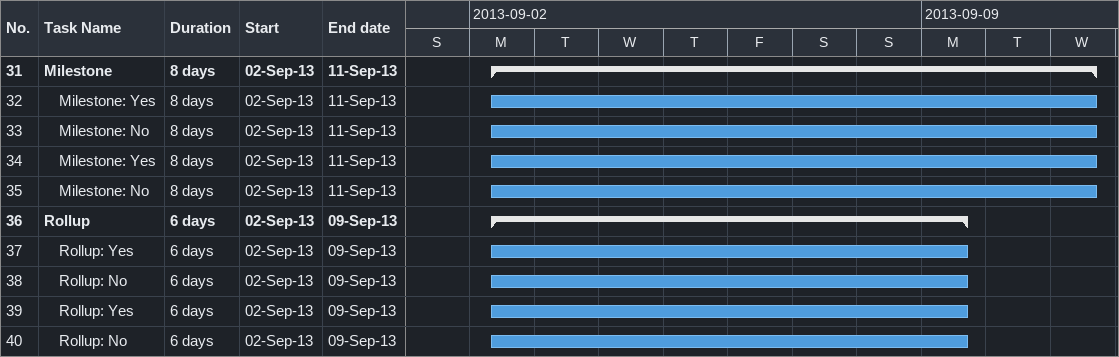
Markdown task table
| ID | Level | Task | Duration | Start | Finish |
|---|---|---|---|---|---|
| 31 | 1 | **Milestone** | 8d | 2013-09-02 | 2013-09-11 |
| 32 | 2 | Milestone: Yes | 8d | 2013-09-02 | 2013-09-11 |
| 33 | 2 | Milestone: No | 8d | 2013-09-02 | 2013-09-11 |
| 34 | 2 | Milestone: Yes | 8d | 2013-09-02 | 2013-09-11 |
| 35 | 2 | Milestone: No | 8d | 2013-09-02 | 2013-09-11 |
| 36 | 1 | **Rollup** | 6d | 2013-09-02 | 2013-09-09 |
| 37 | 2 | Rollup: Yes | 6d | 2013-09-02 | 2013-09-09 |
| 38 | 2 | Rollup: No | 6d | 2013-09-02 | 2013-09-09 |
| 39 | 2 | Rollup: Yes | 6d | 2013-09-02 | 2013-09-09 |
| 40 | 2 | Rollup: No | 6d | 2013-09-02 | 2013-09-09 |
